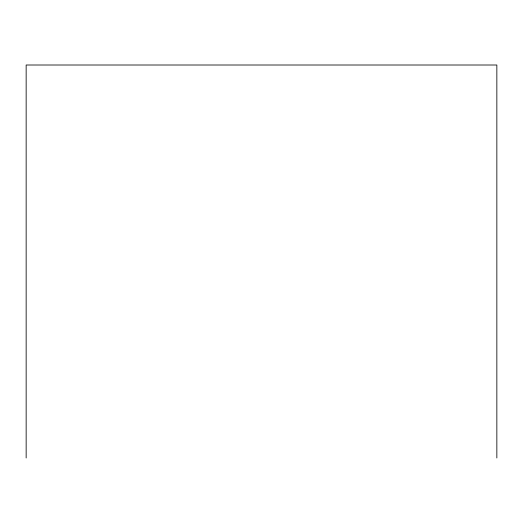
<?xml version="1.0" encoding="UTF-8"?>
<svg xmlns="http://www.w3.org/2000/svg" width="523" height="523" viewBox="0 0 523 523"><rect width="100%" height="100%" fill="white"/><g stroke="black" fill="none" stroke-linecap="round" stroke-linejoin="round"><path stroke-width="0.78" d="M496.85 457.991L496.85 65.009L26.15 65.009L26.15 457.991"/></g></svg>
